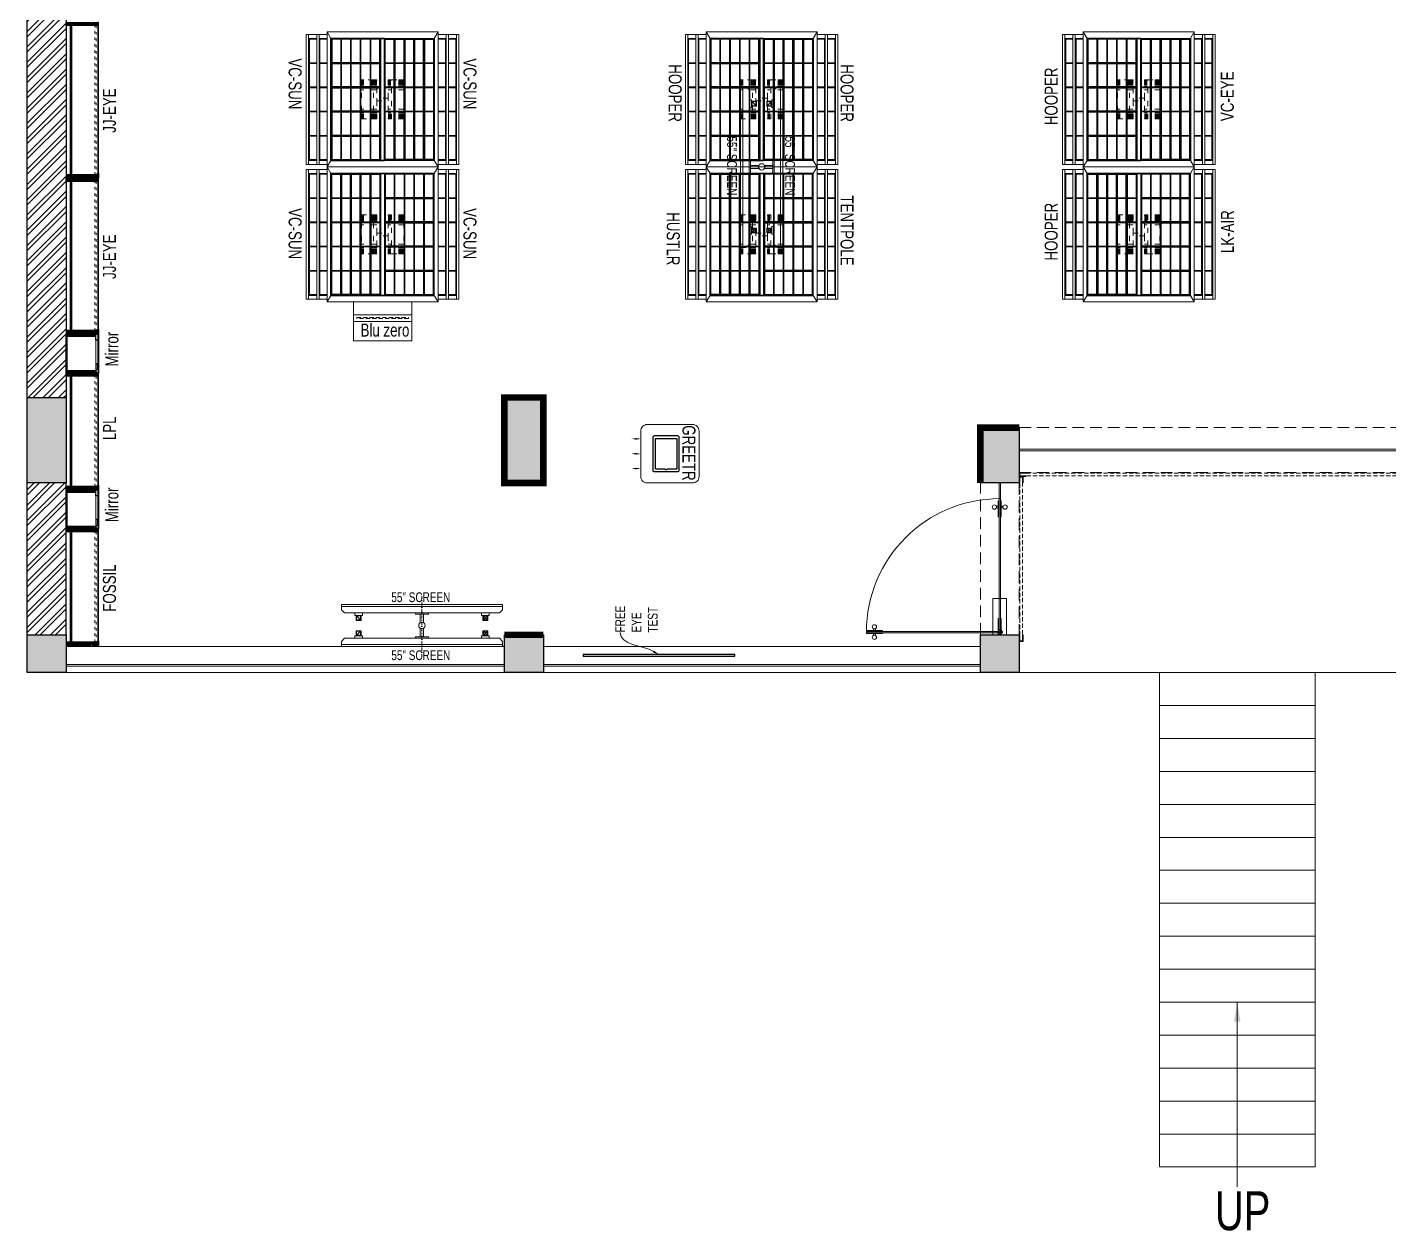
# Model space of a CAD drawing. Header units: feet. Extents: x 5230836 to 5248056, y -5286305 to -5270052.
# Drawn here: x 5230862 to 5241351, y -5286305 to -5277030 of the extents above; entities that cross this region are included whole.
import ezdxf
from ezdxf import colors
from ezdxf.entities.mleader import LeaderData, LeaderLine
from ezdxf.math import Vec2, Vec3

# ---------------------------------------------------------------- set-up
doc = ezdxf.new("R2010")
doc.units = ezdxf.units.FT
doc.header["$LTSCALE"] = 33
doc.header["$MEASUREMENT"] = 0
for name, pattern in [('a_p6_plan_L18$0$HIDDEN', [0.375, 0.25, -0.125]), ('ACAD_ISO03W100', [30, 12, -18]), ('D10_DASHED', [0.75, 0.5, -0.25]), ('DASHDOT2', [0.5, 0.25, -0.125, 0, -0.125]), ('HIDDENX2', [0.75, 0.5, -0.25])]:
    doc.linetypes.add(name, pattern=pattern)
for name, color, linetype, lineweight in [('A-Glazing', 4, 'Continuous', 20), ('A-shutter', 8, 'Continuous', 18), ('beam', 90, 'Continuous', 9), ('Glazing', 141, 'Continuous', 15), ('LENS-DIM', 252, 'Continuous', 5), ('LENS-FURNITURE', 13, 'Continuous', 9), ('LENS-TEXT', 31, 'Continuous', 5), ('LENS_DIMENSION', 193, 'Continuous', 0), ('LENS_TEXT', 31, 'Continuous', 5), ('LK-EQPMT', 3, 'Continuous', 18), ('LK-FF&E FLOOR', 1, 'Continuous', 9), ('LK-FF&E WALL', 1, 'Continuous', 9), ('LK-IT', 3, 'Continuous', 18), ('LK-MIRROR', 133, 'Continuous', 13), ('LN-ELEVATION-1', 81, 'Continuous', 25), ('LN-ELEVATION-2', 103, 'Continuous', 20), ('LN-ELEVATION-3', 125, 'Continuous', 18), ('LN-ELEVATION-4', 145, 'Continuous', 13), ('LN-ELEVATION-5', 167, 'Continuous', 5), ('LN-HATCH', 251, 'Continuous', 0), ('PLANO-TXT', 252, 'Continuous', 5), ('rolling shutter', 1, 'Continuous', 5), ('Steps', 4, 'Continuous', 9)]:
    doc.layers.add(name, color=color, linetype=linetype, lineweight=lineweight)
doc.layers.add('A-WALL', color=1, linetype='Continuous')
doc.layers.add('column', color=10, linetype='Continuous')
doc.styles.add('LK TXT', font='GILC____.TTF', dxfattribs={"height": 100})
doc.styles.get("Standard").update_dxf_attribs({"font": 'GILC____.TTF'})
doc.dimstyles.new('100MM', dxfattribs={"dimtxt": 100, "dimasz": 50, "dimexe": 65, "dimexo": 65, "dimtad": 1, "dimdec": 0, "dimtxsty": 'Standard', "dimblk": 'OBLIQUE', "dimcen": 2.5, "dimdle": 65, "dimclrd": 256, "dimclre": 256, "dimclrt": 1, "dimadec": 0, "dimazin": 0, "dimtfac": 1, "dimtdec": 0, "dimtmove": 1, "dimatfit": 3, "dimfxl": 1, "dimlwd": -1, "dimlwe": -1, "dimarcsym": 0})
pattern_1 = [(45, (4208834.247, 1706614.74), (-4.4901280605, 4.4901280605), [])]
pattern_2 = [(45, (4209134.247, 1706614.74), (-4.4901280605, 4.4901280605), [])]

# ---------------------------------------------------------------- blocks, each defined once
blk = doc.blocks.new('*U44')
at = {"layer": 'A-shutter', "color": 5, "ltscale": 10}
for points in [[(41040769, -1561539), (41040769, -1561544), (41040724, -1561544), (41040724, -1561564), (41040769, -1561564), (41040769, -1561569), (41040719, -1561569), (41040719, -1561539)], [(41044077, -1561539), (41044077, -1561544), (41044122, -1561544), (41044122, -1561564), (41044077, -1561564), (41044077, -1561569), (41044127, -1561569), (41044127, -1561539)]]:
    blk.add_lwpolyline(points, close=True, dxfattribs=at)
at = {"layer": 'A-shutter', "color": 5, "linetype": 'HIDDENX2', "ltscale": 2}
blk.add_lwpolyline([(41040724, -1561544), (41040724, -1561564), (41044122, -1561564), (41044122, -1561544)], close=True, dxfattribs=at)
blk = doc.blocks.new('_Oblique')
at = {"color": 0, "lineweight": -2}
blk.add_line((-0.5, -0.5), (0.5, 0.5), dxfattribs=at)
blk = doc.blocks.new('*U45')
at = {"layer": 'A-shutter', "color": 5, "ltscale": 10}
for points in [[(41040769, -1561539), (41040769, -1561544), (41040724, -1561544), (41040724, -1561564), (41040769, -1561564), (41040769, -1561569), (41040719, -1561569), (41040719, -1561539)], [(41041940, -1561539), (41041940, -1561544), (41041985, -1561544), (41041985, -1561564), (41041940, -1561564), (41041940, -1561569), (41041990, -1561569), (41041990, -1561539)]]:
    blk.add_lwpolyline(points, close=True, dxfattribs=at)
at = {"layer": 'A-shutter', "color": 5, "linetype": 'HIDDENX2', "ltscale": 2}
blk.add_lwpolyline([(41040724, -1561544), (41040724, -1561564), (41041985, -1561564), (41041985, -1561544)], close=True, dxfattribs=at)
blk = doc.blocks.new('Entrance Door')
at = {"layer": 'Glazing', "ltscale": 111}
blk.add_hatch(color=256, dxfattribs=at).paths.add_polyline_path([(18, -35), (18, -1235), (30, -1235), (30, -35)])
at = {"layer": 'Glazing'}
for p, q in [((30, -54), (18, -66)), ((1118, -31), (1118, -54)), ((1118, -89), (1118, -66)), ((1133, -31), (1133, -54)), ((1133, -89), (1133, -66))]:
    blk.add_line(p, q, dxfattribs=at)
at = {"layer": 'Glazing', "ltscale": 44}
for p, q in [((-5, -1156), (18, -1156)), ((-5, -1171), (18, -1171)), ((53, -1156), (30, -1156)), ((53, -1171), (30, -1171))]:
    blk.add_line(p, q, dxfattribs=at)
at = {"layer": 'Glazing'}
for points in [[(320, -120), (0, -120), (0, 0), (320, 0)], [(0, -54), (142, -54), (142, -47), (0, -47)], [(0, -66), (142, -66), (142, -74), (0, -74)], [(1181, -54), (1038, -54), (1038, -47), (1181, -47)], [(1181, -66), (1038, -66), (1038, -74), (1181, -74)]]:
    blk.add_lwpolyline(points, close=True, dxfattribs=at)
at = {"layer": 'Glazing', "ltscale": 222}
blk.add_lwpolyline([(-2, -66), (1199, -66), (1199, -54), (-2, -54)], close=True, dxfattribs=at)
at = {"layer": 'Glazing', "ltscale": 111}
blk.add_lwpolyline([(18, -35), (18, -1235), (30, -1235), (30, -35)], close=True, dxfattribs=at)
at = {"layer": 'Glazing', "ltscale": 44}
for points in [[(18, -1093), (18, -1235), (10, -1235), (10, -1093)], [(30, -1093), (30, -1235), (37, -1235), (37, -1093)]]:
    blk.add_lwpolyline(points, close=True, dxfattribs=at)
at = {"layer": 'Glazing'}
for centre, radius in [((1125, -14), 19), ((24, -59), 19.8), ((1125, -107), 19)]:
    blk.add_circle(centre, radius, dxfattribs=at)
at = {"layer": 'Glazing', "ltscale": 44}
for centre in [(-22, -1164), (70, -1164)]:
    blk.add_circle(centre, 19, dxfattribs=at)
at = {"layer": 'Glazing', "ltscale": 222}
blk.add_arc((24, -60), 1175, 270, 359.9996, dxfattribs=at)
blk = doc.blocks.new('MIRROR')
at = {"layer": 'LN-HATCH', "ltscale": 0.5}
h = blk.add_hatch(dxfattribs=at)
h.set_pattern_fill('ANSI31', color=256, scale=2)
h.set_pattern_definition([(45, (4060433.7416, 1708720.787), (-4.4901280605, 4.4901280605), [])])
h.paths.add_polyline_path([(213, 101), (231, 101), (231, -128), (213, -128)])
h.paths.add_polyline_path([(231, 95), (495, 95), (495, 101), (231, 101)])
h.paths.add_polyline_path([(513, 101), (495, 101), (495, -128), (513, -128)])
at = {"layer": 'Defpoints'}
blk.add_lwpolyline([(513, 101), (213, 101), (213, -149), (513, -149)], close=True, dxfattribs=at)
at = {"layer": 'LN-ELEVATION-1'}
for points in [[(213, 101), (231, 101), (231, -128), (213, -128)], [(231, 95), (495, 95), (495, 101), (231, 101)], [(513, 101), (495, 101), (495, -128), (513, -128)], [(260, -142), (260, -128), (215, -128), (215, -149), (224, -149), (224, -147), (216, -147), (216, -142)], [(443, -142), (443, -128), (488, -128), (488, -149), (479, -149), (479, -147), (486, -147), (486, -142)], [(505, -149), (505, -147), (509, -147), (509, -129), (488, -129), (488, -128), (511, -128), (511, -149)]]:
    blk.add_lwpolyline(points, close=True, dxfattribs=at)
at = {"layer": 'LN-ELEVATION-2', "color": 4, "lineweight": 0}
blk.add_lwpolyline([(216, -142), (486, -142), (486, -147), (216, -147)], close=True, dxfattribs=at)
at = {"layer": 'LN-ELEVATION-2'}
blk.add_lwpolyline([(260, -142), (443, -142), (443, -128), (260, -128)], close=True, dxfattribs=at)
at = {"layer": 'LN-ELEVATION-4', "ltscale": 0.5}
blk.add_line((479, -149), (224, -149), dxfattribs=at)
blk = doc.blocks.new('GREETR 450x450')
at = {"layer": 'LN-ELEVATION-1', "linetype": 'ByBlock', "lineweight": -2}
for p, q in [((481, 340), (461, 340)), ((481, 225), (461, 225)), ((481, 110), (461, 110))]:
    blk.add_line(p, q, dxfattribs=at)
at = {"layer": 'LN-ELEVATION-1'}
for points in [[(356, 98), (356, 352, 0.414214), (346, 362), (164, 362, 0.414214), (154, 352), (154, 98, 0.414214), (164, 88), (346, 88, 0.414214)], [(264, 343), (336, 343), (336, 108), (172, 108), (172, 343), (245, 343, 0.327538), (247, 344, -0.733799), (262, 344, 0.327538)]]:
    blk.add_lwpolyline(points, format="xyb", close=True, dxfattribs=at)
at = {"layer": 'LN-ELEVATION-1', "linetype": 'ByBlock', "lineweight": -2}
for points in [[(481, 346), (481, 333), (521, 340)], [(481, 232), (481, 218), (521, 225)], [(481, 117), (481, 104), (521, 110)]]:
    blk.add_solid(points, dxfattribs=at)
at = {"layer": 'LN-ELEVATION-2'}
blk.add_lwpolyline([(50, 0), (400, 0, 0.414214), (450, 50), (450, 400, 0.414214), (400, 450), (50, 450, 0.414214), (0, 400), (0, 50, 0.414214)], format="xyb", close=True, dxfattribs=at)
at = {"layer": 'LENS-TEXT', "color": 0, "linetype": 'Continuous', "ltscale": 3, "insert": (79, 219), "char_height": 100, "attachment_point": 5, "rotation": 90, "style": 'LK TXT'}
blk.add_mtext_dynamic_manual_height_columns('GREETR', width=353.06, gutter_width=0.5, heights=[0], dxfattribs=at)
blk = doc.blocks.new('ffgd')
at = {"layer": 'LN-ELEVATION-4', "linetype": 'ACAD_ISO03W100', "ltscale": 0.1}
blk.add_lwpolyline([(0, 47), (0, -41), (-20, -41), (-20, 47)], close=True, dxfattribs=at)
at = {"layer": 'LN-ELEVATION-5', "linetype": 'ACAD_ISO03W100', "ltscale": 0.1}
for p, q in [((-160, 166), (-160, 47)), ((-160, 166), (-160, 47)), ((-159, 166), (-159, 47)), ((-159, 166), (-159, 47)), ((-158, 166), (-158, 47)), ((-158, 166), (-158, 47)), ((-157, 166), (-157, 47)), ((-156, 166), (-156, 47)), ((-154, 166), (-154, 47)), ((-151, 166), (-151, 47)), ((-146, 166), (-146, 47)), ((-141, 166), (-141, 47)), ((-135, 166), (-135, 47)), ((-128, 166), (-128, 47)), ((-120, 166), (-120, 47)), ((-111, 166), (-111, 47)), ((-102, 166), (-102, 47)), ((-85, 166), (-85, 47)), ((65, 166), (65, 47)), ((82, 166), (82, 47)), ((91, 166), (91, 47)), ((100, 166), (100, 47)), ((108, 166), (108, 47)), ((115, 166), (115, 47)), ((121, 166), (121, 47)), ((126, 166), (126, 47)), ((131, 166), (131, 47)), ((134, 166), (134, 47)), ((136, 166), (136, 47)), ((137, 166), (137, 47)), ((138, 166), (138, 47)), ((138, 166), (138, 47)), ((139, 166), (139, 47)), ((139, 166), (139, 47)), ((140, 166), (140, 47)), ((140, 166), (140, 47)), ((-160, -41), (-160, -160)), ((-160, -41), (-160, -160)), ((-159, -41), (-159, -160)), ((-159, -41), (-159, -160)), ((-158, -41), (-158, -160)), ((-158, -41), (-158, -160)), ((-157, -41), (-157, -160)), ((-156, -41), (-156, -160)), ((-154, -41), (-154, -160)), ((-151, -41), (-151, -160)), ((-146, -41), (-146, -160)), ((-141, -41), (-141, -160)), ((-135, -41), (-135, -160)), ((-128, -41), (-128, -160)), ((-120, -41), (-120, -160)), ((-111, -41), (-111, -160)), ((-102, -41), (-102, -160)), ((-85, -41), (-85, -160)), ((65, -41), (65, -160)), ((82, -41), (82, -160)), ((91, -41), (91, -160)), ((100, -41), (100, -160)), ((108, -41), (108, -160)), ((115, -41), (115, -160)), ((121, -41), (121, -160)), ((126, -41), (126, -160)), ((131, -41), (131, -160)), ((134, -41), (134, -160)), ((136, -41), (136, -160)), ((137, -41), (137, -160)), ((138, -41), (138, -160)), ((138, -41), (138, -160)), ((139, -41), (139, -160)), ((139, -41), (139, -160)), ((140, -41), (140, -160)), ((140, -41), (140, -160))]:
    blk.add_line(p, q, dxfattribs=at)
for points in [[(140, 73), (140, 166), (-160, 166), (-160, 73)], [(140, -67), (140, -160), (-160, -160), (-160, -67)]]:
    blk.add_lwpolyline(points, dxfattribs=at)
for points in [[(140, 73), (140, 47), (-160, 47), (-160, 73)], [(140, -41), (140, -67), (-160, -67), (-160, -41)]]:
    blk.add_lwpolyline(points, close=True, dxfattribs=at)
blk = doc.blocks.new('EURO 1040 x 1175')
at = {"layer": 'LN-ELEVATION-1'}
for points in [[(-470, -327), (470, -327), (470, 468), (-470, 468)], [(-470, 85), (470, 85), (470, 468), (-470, 468)], [(-283, 85), (-277, 85), (-277, 468), (-283, 468)], [(-96, 85), (-90, 85), (-90, 468), (-96, 468)], [(90, 85), (96, 85), (96, 468), (90, 468)], [(277, 85), (283, 85), (283, 468), (277, 468)], [(-470, 387), (-283, 387), (-283, 393), (-470, 393)], [(-470, 311), (-283, 311), (-283, 317), (-470, 317)], [(-277, 387), (-96, 387), (-96, 393), (-277, 393)], [(-277, 311), (-96, 311), (-96, 317), (-277, 317)], [(-90, 387), (90, 387), (90, 393), (-90, 393)], [(-90, 311), (90, 311), (90, 317), (-90, 317)], [(96, 387), (277, 387), (277, 393), (96, 393)], [(96, 311), (277, 311), (277, 317), (96, 317)], [(283, 387), (470, 387), (470, 393), (283, 393)], [(283, 311), (470, 311), (470, 317), (283, 317)], [(-470, 236), (-283, 236), (-283, 242), (-470, 242)], [(-277, 236), (-96, 236), (-96, 242), (-277, 242)], [(-90, 236), (90, 236), (90, 242), (-90, 242)], [(96, 236), (277, 236), (277, 242), (96, 242)], [(283, 236), (470, 236), (470, 242), (283, 242)], [(-470, 160), (-283, 160), (-283, 166), (-470, 166)], [(-277, 160), (-96, 160), (-96, 166), (-277, 166)], [(-90, 160), (90, 160), (90, 166), (-90, 166)], [(96, 160), (277, 160), (277, 166), (96, 166)], [(283, 160), (470, 160), (470, 166), (283, 166)], [(-470, 85), (470, 85), (470, 55), (-470, 55)], [(-470, 55), (470, 55), (470, -327), (-470, -327)], [(-283, 55), (-277, 55), (-277, -327), (-283, -327)], [(-96, 55), (-90, 55), (-90, -327), (-96, -327)], [(90, 55), (96, 55), (96, -327), (90, -327)], [(277, 55), (283, 55), (283, -327), (277, -327)], [(-470, -20), (-283, -20), (-283, -26), (-470, -26)], [(-470, -96), (-283, -96), (-283, -102), (-470, -102)], [(-277, -20), (-96, -20), (-96, -26), (-277, -26)], [(-277, -96), (-96, -96), (-96, -102), (-277, -102)], [(-90, -20), (90, -20), (90, -26), (-90, -26)], [(-90, -96), (90, -96), (90, -102), (-90, -102)], [(96, -20), (277, -20), (277, -26), (96, -26)], [(96, -96), (277, -96), (277, -102), (96, -102)], [(283, -20), (470, -20), (470, -26), (283, -26)], [(283, -96), (470, -96), (470, -102), (283, -102)], [(-470, -171), (-283, -171), (-283, -177), (-470, -177)], [(-277, -171), (-96, -171), (-96, -177), (-277, -177)], [(-90, -171), (90, -171), (90, -177), (-90, -177)], [(96, -171), (277, -171), (277, -177), (96, -177)], [(283, -171), (470, -171), (470, -177), (283, -177)], [(-470, -246), (-283, -246), (-283, -252), (-470, -252)], [(-277, -246), (-96, -246), (-96, -252), (-277, -252)], [(-90, -246), (90, -246), (90, -252), (-90, -252)], [(96, -246), (277, -246), (277, -252), (96, -252)], [(283, -246), (470, -246), (470, -252), (283, -252)]]:
    blk.add_lwpolyline(points, close=True, dxfattribs=at)
for points in [[(-283, 462), (-464, 462), (-464, 317)], [(-96, 462), (-277, 462)], [(90, 462), (-90, 462)], [(277, 462), (96, 462)], [(464, 317), (464, 462), (283, 462)], [(-464, 311), (-464, 242)], [(-464, 236), (-464, 166)], [(464, 242), (464, 311)], [(464, 166), (464, 236)], [(-464, 160), (-464, 91), (-283, 91)], [(283, 91), (464, 91), (464, 160)], [(-464, -20), (-464, 49), (-283, 49)], [(-277, 91), (-96, 91)], [(-277, 49), (-96, 49)], [(-90, 91), (90, 91)], [(-90, 49), (90, 49)], [(96, 91), (277, 91)], [(96, 49), (277, 49)], [(283, 49), (464, 49), (464, -20)], [(-464, -96), (-464, -26)], [(-464, -171), (-464, -102)], [(464, -26), (464, -96)], [(464, -102), (464, -171)], [(-283, -321), (-464, -321), (-464, -177)], [(464, -177), (464, -321), (283, -321)], [(-96, -321), (-277, -321)], [(90, -321), (-90, -321)], [(277, -321), (96, -321)]]:
    blk.add_lwpolyline(points, dxfattribs=at)
at = {"layer": 'LN-ELEVATION-2'}
blk.add_lwpolyline([(-520, -357), (520, -357), (520, 498), (-520, 498)], close=True, dxfattribs=at)
for points in [[(-470, 468), (-520, 498)], [(470, 468), (520, 498)], [(-470, -327), (-520, -357)], [(470, -327), (520, -357)]]:
    blk.add_lwpolyline(points, dxfattribs=at)
at = {"layer": 'LN-ELEVATION-3'}
for points in [[(-500, 560), (500, 560), (500, 578), (-500, 578)], [(-500, 498), (-470, 498), (-470, 560), (-500, 560)], [(470, 498), (500, 498), (500, 560), (470, 560)], [(-500, -357), (-470, -357), (-470, -419), (-500, -419)], [(-500, -419), (500, -419), (500, -437), (-500, -437)], [(470, -357), (500, -357), (500, -419), (470, -419)]]:
    blk.add_lwpolyline(points, close=True, dxfattribs=at)
at = {"layer": 'LN-ELEVATION-4'}
for points in [[(-500, 640), (500, 640), (500, 658), (-500, 658)], [(-500, 578), (-470, 578), (-470, 640), (-500, 640)], [(470, 578), (500, 578), (500, 640), (470, 640)], [(-470, 498), (-464, 498), (-464, 560), (-470, 560)], [(-464, 554), (-283, 554), (-283, 560), (-464, 560)], [(-283, 498), (-277, 498), (-277, 560), (-283, 560)], [(-277, 554), (-96, 554), (-96, 560), (-277, 560)], [(-96, 498), (-90, 498), (-90, 560), (-96, 560)], [(-90, 554), (90, 554), (90, 560), (-90, 560)], [(90, 498), (96, 498), (96, 560), (90, 560)], [(96, 554), (277, 554), (277, 560), (96, 560)], [(277, 498), (283, 498), (283, 560), (277, 560)], [(283, 554), (464, 554), (464, 560), (283, 560)], [(464, 498), (470, 498), (470, 560), (464, 560)], [(-470, -357), (-464, -357), (-464, -419), (-470, -419)], [(-464, -413), (-283, -413), (-283, -419), (-464, -419)], [(-283, -357), (-277, -357), (-277, -419), (-283, -419)], [(-277, -413), (-96, -413), (-96, -419), (-277, -419)], [(-96, -357), (-90, -357), (-90, -419), (-96, -419)], [(-90, -413), (90, -413), (90, -419), (-90, -419)], [(90, -357), (96, -357), (96, -419), (90, -419)], [(96, -413), (277, -413), (277, -419), (96, -419)], [(277, -357), (283, -357), (283, -419), (277, -419)], [(283, -413), (464, -413), (464, -419), (283, -419)], [(464, -357), (470, -357), (470, -419), (464, -419)], [(-500, -437), (-470, -437), (-470, -499), (-500, -499)], [(-500, -499), (500, -499), (500, -517), (-500, -517)], [(470, -437), (500, -437), (500, -499), (470, -499)]]:
    blk.add_lwpolyline(points, close=True, dxfattribs=at)
at = {"layer": 'LN-ELEVATION-5'}
for points in [[(-470, 578), (-464, 578), (-464, 640), (-470, 640)], [(-464, 634), (-283, 634), (-283, 640), (-464, 640)], [(-283, 578), (-277, 578), (-277, 640), (-283, 640)], [(-277, 634), (-96, 634), (-96, 640), (-277, 640)], [(-96, 578), (-90, 578), (-90, 640), (-96, 640)], [(-90, 634), (90, 634), (90, 640), (-90, 640)], [(90, 578), (96, 578), (96, 640), (90, 640)], [(96, 634), (277, 634), (277, 640), (96, 640)], [(277, 578), (283, 578), (283, 640), (277, 640)], [(283, 634), (464, 634), (464, 640), (283, 640)], [(464, 578), (470, 578), (470, 640), (464, 640)], [(-470, -437), (-464, -437), (-464, -499), (-470, -499)], [(-464, -493), (-283, -493), (-283, -499), (-464, -499)], [(-283, -437), (-277, -437), (-277, -499), (-283, -499)], [(-277, -493), (-96, -493), (-96, -499), (-277, -499)], [(-96, -437), (-90, -437), (-90, -499), (-96, -499)], [(-90, -493), (90, -493), (90, -499), (-90, -499)], [(90, -437), (96, -437), (96, -499), (90, -499)], [(96, -493), (277, -493), (277, -499), (96, -499)], [(277, -437), (283, -437), (283, -499), (277, -499)], [(283, -493), (464, -493), (464, -499), (283, -499)], [(464, -437), (470, -437), (470, -499), (464, -499)]]:
    blk.add_lwpolyline(points, close=True, dxfattribs=at)
at = {"layer": 'LENS-DIM'}
blk.add_blockref('ffgd', (10, 67), dxfattribs=at)
blk = doc.blocks.new('JJ SH 900')
at = {"layer": 'LN-HATCH', "ltscale": 0.5}
h = blk.add_hatch(dxfattribs=at)
h.set_pattern_fill('ANSI31', color=256, scale=50)
h.paths.add_polyline_path([(-912, 0), (-912, -190), (-906, -190), (-906, -200), (-912, -200), (-912, -244), (-887, -244), (-887, 0)])
h = blk.add_hatch(dxfattribs=at)
h.set_pattern_fill('ANSI31', color=256, scale=2)
h.set_pattern_definition(pattern_1)
h.paths.add_polyline_path([(-12, 0), (-12, -190), (-18, -190), (-18, -200), (-12, -200), (-12, -244), (-37, -244), (-37, 0)])
h = blk.add_hatch(dxfattribs=at)
h.set_pattern_fill('ANSI31', color=256, scale=2)
h.set_pattern_definition(pattern_2)
h.paths.add_polyline_path([(-37, -40), (-887, -40), (-887, -34), (-37, -34)])
h = blk.add_hatch(dxfattribs=at)
h.set_pattern_fill('ANSI31', color=256, scale=2)
h.set_pattern_definition(pattern_2)
h.paths.add_polyline_path([(-877, -244), (-877, -250), (-912, -250), (-912, -244)])
h = blk.add_hatch(dxfattribs=at)
h.set_pattern_fill('ANSI31', color=256, scale=2)
h.set_pattern_definition(pattern_1)
h.paths.add_polyline_path([(-47, -244), (-47, -250), (-12, -250), (-12, -244)])
at = {"layer": 'LN-ELEVATION-1', "ltscale": 0.5}
for points in [[(-912, 0), (-912, -190), (-906, -190), (-906, -200), (-912, -200), (-912, -244), (-887, -244), (-887, 0)], [(-12, 0), (-12, -190), (-18, -190), (-18, -200), (-12, -200), (-12, -244), (-37, -244), (-37, 0)], [(-37, -40), (-887, -40), (-887, -34), (-37, -34)], [(-877, -244), (-877, -250), (-912, -250), (-912, -244)], [(-47, -244), (-47, -250), (-12, -250), (-12, -244)]]:
    blk.add_lwpolyline(points, close=True, dxfattribs=at)
at = {"layer": 'LN-ELEVATION-3', "ltscale": 0.5}
for p, q in [((-887, 0), (-37, 0)), ((-877, -244), (-47, -244)), ((-47, -250), (-877, -250))]:
    blk.add_line(p, q, dxfattribs=at)
at = {"layer": 'LN-ELEVATION-4', "linetype": 'ACAD_ISO03W100', "ltscale": 0.05}
blk.add_lwpolyline([(-887, -220), (-37, -220), (-37, -232), (-887, -232)], close=True, dxfattribs=at)
blk = doc.blocks.new('JJ SH 1200')
at = {"layer": 'LN-HATCH', "ltscale": 0.5}
h = blk.add_hatch(dxfattribs=at)
h.set_pattern_fill('ANSI31', color=256, scale=2)
h.set_pattern_definition([(45, (4097187.331, 1708800.267), (-4.4901280605, 4.4901280605), [])])
h.paths.add_polyline_path([(792, 220), (792, 30), (786, 30), (786, 20), (792, 20), (792, -24), (767, -24), (767, 220)])
h.paths.add_polyline_path([(-383, 180), (767, 180), (767, 186), (-383, 186)])
h.paths.add_polyline_path([(757, -24), (757, -30), (792, -30), (792, -24)])
h.paths.add_polyline_path([(-408, 220), (-408, 30), (-402, 30), (-402, 20), (-408, 20), (-408, -24), (-383, -24), (-383, 220)])
h.paths.add_polyline_path([(-373, -24), (-373, -30), (-408, -30), (-408, -24)])
at = {"layer": 'LN-ELEVATION-1', "ltscale": 0.5}
for points in [[(-408, 220), (-408, 30), (-402, 30), (-402, 20), (-408, 20), (-408, -24), (-383, -24), (-383, 220)], [(792, 220), (792, 30), (786, 30), (786, 20), (792, 20), (792, -24), (767, -24), (767, 220)], [(-383, 180), (767, 180), (767, 186), (-383, 186)], [(-373, -24), (-373, -30), (-408, -30), (-408, -24)], [(757, -24), (757, -30), (792, -30), (792, -24)]]:
    blk.add_lwpolyline(points, close=True, dxfattribs=at)
at = {"layer": 'LN-ELEVATION-3', "ltscale": 0.5}
for p, q in [((767, 220), (-383, 220)), ((757, -24), (-373, -24)), ((-373, -30), (757, -30))]:
    blk.add_line(p, q, dxfattribs=at)
at = {"layer": 'LN-ELEVATION-4', "linetype": 'ACAD_ISO03W100', "ltscale": 0.05}
blk.add_lwpolyline([(767, 0), (-383, 0), (-383, -12), (767, -12)], close=True, dxfattribs=at)
blk = doc.blocks.new('55INCH')
at = {"layer": 'LK-EQPMT', "ltscale": 12}
for p, q in [((2111559, 1135690), (2111583, 1135690)), ((2111583, 1135690), (2111608, 1135666)), ((2111608, 1134474), (2111608, 1135666)), ((2111608, 1135588), (2111627, 1135588)), ((2111627, 1135588), (2111627, 1135529)), ((2111627, 1135529), (2111608, 1135529)), ((2111627, 1134611), (2111608, 1134611)), ((2111608, 1134552), (2111627, 1134552)), ((2111627, 1134611), (2111627, 1134552)), ((2111559, 1134449), (2111583, 1134449)), ((2111583, 1134449), (2111608, 1134474))]:
    blk.add_line(p, q, dxfattribs=at)
at = {"layer": 'LK-EQPMT'}
for p, q in [((2111662, 1135543), (2111631, 1135574)), ((2111662, 1135574), (2111631, 1135543)), ((2111662, 1134597), (2111631, 1134566))]:
    blk.add_line(p, q, dxfattribs=at)
at = {"layer": 'LK-EQPMT', "ltscale": 12}
blk.add_lwpolyline([(2111543, 1135690), (2111559, 1135690), (2111559, 1134449), (2111543, 1134449)], close=True, dxfattribs=at)
at = {"layer": 'LK-EQPMT'}
for points in [[(2111627, 1135578), (2111627, 1135540), (2111665, 1135540), (2111665, 1135578)], [(2111631, 1135574), (2111631, 1135543), (2111662, 1135543), (2111662, 1135574)], [(2111627, 1134563), (2111627, 1134601), (2111665, 1134601), (2111665, 1134563)], [(2111631, 1134566), (2111631, 1134597), (2111662, 1134597), (2111662, 1134566)]]:
    blk.add_lwpolyline(points, close=True, dxfattribs=at)
blk = doc.blocks.new('BLUE ZERO')
at = {"layer": 'LENS-FURNITURE', "ltscale": 0.5}
for points in [[(86207, 120883), (86207, 120433), (85907, 120433), (85907, 120883)], [(86107, 120883), (86107, 120433), (86057, 120433), (86057, 120883)]]:
    blk.add_lwpolyline(points, close=True, dxfattribs=at)
at = {"layer": 'LENS-FURNITURE', "linetype": 'D10_DASHED', "ltscale": 2}
blk.add_lwpolyline([(86086, 120858), (86086, 120458), (86078, 120458), (86078, 120858)], close=True, dxfattribs=at)
blk = doc.blocks.new('A$C9f357b42')
at = {"layer": 'column'}
h = blk.add_hatch(color=8, dxfattribs=at)
h.dxf.hatch_style = 1
h.paths.add_polyline_path([(-17193, -5429), (-17193, -6087), (-16893, -6087), (-16893, -5429)])
h.paths.add_polyline_path([(-17193, -7258), (-17193, -7548), (-16893, -7548), (-16893, -7258)])
h.paths.add_polyline_path([(-13517, -7258), (-13517, -7548), (-13217, -7548), (-13217, -7258)])
h.paths.add_polyline_path([(-13517, -5429), (-13517, -6087), (-13217, -6087), (-13217, -6014), (-13217, -5429)])
h.paths.add_polyline_path([(-13798, -1383), (-13798, -1683), (-12937, -1683), (-12937, -1383)])
h.paths.add_polyline_path([(-9976, -1383), (-9976, -1683), (-9550, -1683), (-9550, -1383)])
h.paths.add_polyline_path([(-9850, -5661), (-9850, -6087), (-9550, -6087), (-9550, -5661)])
h.paths.add_polyline_path([(-9850, -7258), (-9850, -7548), (-9550, -7548), (-9550, -7258)])
h.paths.add_polyline_path([(-6192, -7258), (-6192, -7558), (-5892, -7558), (-5892, -7258), (-5973, -7258), (-6090, -7258)])
at = {"layer": 'LN-HATCH'}
h = blk.add_hatch(dxfattribs=at)
h.set_pattern_fill('ANSI32', color=256, scale=222)
h.set_pattern_definition([(45, (-2874879.74, 5452752.58), (-58.8666395, 58.8666395), []), (45, (-2874840.5, 5452752.58), (-58.8666395, 58.8666395), [])])
h.paths.add_polyline_path([(-16893, 2402), (-17193, 2402), (-17193, -5429), (-16893, -5429)])
h.paths.add_polyline_path([(-17193, -7258), (-16893, -7258), (-16893, -6087), (-17193, -6087)])
at = {"layer": 'A-Glazing'}
for points in [[(-16893, -7498), (-13517, -7498), (-13517, -7486), (-16893, -7486)], [(-9850, -7498), (-13217, -7498), (-13217, -7486), (-9850, -7486)]]:
    blk.add_lwpolyline(points, close=True, dxfattribs=at)
at = {"layer": 'A-WALL'}
for p, q in [((-17193, -5429), (-17193, 2402)), ((-16893, 2402), (-16893, -5429)), ((-17193, -7258), (-17193, -6087)), ((-16893, -7258), (-16893, -6087))]:
    blk.add_line(p, q, dxfattribs=at)
at = {"layer": 'beam', "linetype": 'a_p6_plan_L18$0$HIDDEN', "lineweight": 5, "ltscale": 11}
for points in [[(-6192, -6007), (-9550, -6007), (-9550, -5661), (-6192, -5661)], [(-9550, -7258), (-9850, -7258), (-9850, -6087), (-9550, -6087)]]:
    blk.add_lwpolyline(points, close=True, dxfattribs=at)
at = {"layer": 'column'}
for points in [[(-17193, -6087), (-17193, -5429), (-16893, -5429), (-16893, -6087)], [(-13517, -6087), (-13517, -5429), (-13217, -5429), (-13217, -6087)], [(-9850, -6087), (-9850, -5661), (-9550, -5661), (-9550, -6087)], [(-17193, -7548), (-17193, -7258), (-16893, -7258), (-16893, -7548)], [(-13517, -7548), (-13517, -7258), (-13217, -7258), (-13217, -7548)], [(-9850, -7548), (-9850, -7258), (-9550, -7258), (-9550, -7548)]]:
    blk.add_lwpolyline(points, close=True, dxfattribs=at)
at = {"layer": 'Steps'}
for p, q in [((-9550, -7548), (-8471, -7548)), ((-8471, -7548), (-8471, -11358)), ((-8471, -7548), (-7271, -7548)), ((-7271, -7548), (-7271, -11358)), ((-6192, -7548), (-7271, -7548)), ((-8471, -7802), (-7271, -7802)), ((-8471, -8056), (-7271, -8056)), ((-8471, -8310), (-7271, -8310)), ((-8471, -8564), (-7271, -8564)), ((-8471, -8818), (-7271, -8818)), ((-8471, -9072), (-7271, -9072)), ((-8471, -9326), (-7271, -9326)), ((-8471, -9580), (-7271, -9580)), ((-8471, -9834), (-7271, -9834)), ((-8471, -10088), (-7271, -10088)), ((-8471, -10342), (-7271, -10342)), ((-8471, -10596), (-7271, -10596)), ((-8471, -10850), (-7271, -10850)), ((-8471, -11104), (-7271, -11104)), ((-8471, -11358), (-7271, -11358)), ((-8471, -11358), (-7271, -11358))]:
    blk.add_line(p, q, dxfattribs=at)
for points in [[(-16893, -7548), (-13517, -7548), (-13517, -7348), (-16893, -7348)], [(-9850, -7548), (-13217, -7548), (-13217, -7348), (-9850, -7348)]]:
    blk.add_lwpolyline(points, close=True, dxfattribs=at)
at = {"layer": 'rolling shutter', "color": 2}
blk.add_blockref('*U44', (-41050269, 1555532), dxfattribs=at)
at = {"layer": 'rolling shutter', "color": 2, "rotation": 90}
blk.add_blockref('*U45', (-1571089, -41048027), dxfattribs=at)
at = {"layer": 'Steps', "insert": (-8043, -11545), "char_height": 300, "width": 342.24, "attachment_point": 1}
blk.add_mtext('UP', dxfattribs=at)
at = {"layer": 'Steps'}
blk.add_leader([(-7871, -10088), (-7871, -11512)], dimstyle='100MM', override={"dimasz": 150, "dimgap": 0.625, "dimtad": 0}, dxfattribs=at)

msp = doc.modelspace()

# ---------------------------------------------------------------- linework, layer by layer
msp.add_lwpolyline([(5236313, -5281865), (5235145, -5281865), (5235145, -5281877), (5236313, -5281877)], close=True)
at = {"layer": 'A-Glazing'}
for points in [[(5238505, -5280283), (5241863, -5280283), (5241863, -5280295), (5238505, -5280295)], [(5238349, -5281713), (5238349, -5280542), (5238361, -5280542), (5238361, -5281713)]]:
    msp.add_lwpolyline(points, close=True, dxfattribs=at)
at = {"layer": 'LK-IT', "color": 1, "linetype": 'DASHDOT2', "ltscale": 3}
for p, q in [((5236275, -5278107), (5236764, -5278107)), ((5233903, -5281885), (5233903, -5281396))]:
    msp.add_line(p, q, dxfattribs=at)
at = {"layer": 'LK-IT'}
for points in [[(5236423, -5278157), (5236423, -5278057), (5236433, -5278057), (5236433, -5278157)], [(5236617, -5278157), (5236617, -5278057), (5236607, -5278057), (5236607, -5278157)], [(5233953, -5281543), (5233853, -5281543), (5233853, -5281553), (5233953, -5281553)], [(5233953, -5281738), (5233853, -5281738), (5233853, -5281728), (5233953, -5281728)]]:
    msp.add_lwpolyline(points, close=True, dxfattribs=at)
for points in [[(5236498, -5278120), (5236433, -5278120), (5236433, -5278095), (5236498, -5278095, 0.267949), (5236498, -5278120, -1)], [(5236542, -5278120), (5236607, -5278120), (5236607, -5278095), (5236542, -5278095, -0.267949), (5236542, -5278120, 1)], [(5233915, -5281619), (5233915, -5281553), (5233890, -5281553), (5233890, -5281619, -0.267949), (5233915, -5281619, 1)], [(5233915, -5281662), (5233915, -5281728), (5233890, -5281728), (5233890, -5281662, 0.267949), (5233915, -5281662, -1)]]:
    msp.add_lwpolyline(points, format="xyb", dxfattribs=at)
at = {"layer": 'LK-IT', "color": 1}
for centre in [(5236520, -5278107), (5233903, -5281641)]:
    msp.add_circle(centre, 25, dxfattribs=at)
at = {"layer": 'LK-MIRROR', "linetype": 'ACAD_ISO03W100', "ltscale": 0.05, "const_width": 50}
msp.add_lwpolyline([(5234538, -5280542), (5234838, -5280542), (5234838, -5279884), (5234538, -5279884)], close=True, dxfattribs=at)
for points in [[(5238205, -5280542), (5238205, -5280116), (5238505, -5280116)], [(5234838, -5281713), (5234538, -5281713)]]:
    msp.add_lwpolyline(points, dxfattribs=at)

# ---------------------------------------------------------------- block references
at = {"layer": 'A-Glazing', "xscale": -0.8748404702499005, "yscale": 0.8748404702499005, "zscale": 0.8748404702499005, "rotation": 269.9999889093193}
msp.add_blockref('Entrance Door', (5238407, -5281712), dxfattribs=at)
at = {"layer": 'LENS_DIMENSION'}
msp.add_blockref('A$C9f357b42', (5248055, -5274455), dxfattribs=at)
at = {"layer": 'LK-FF&E FLOOR', "xscale": -1, "rotation": 270}
for p in [(5233529, -5277587), (5236450, -5277587), (5239355, -5277587)]:
    msp.add_blockref('EURO 1040 x 1175', p, dxfattribs=at)
at = {"layer": 'LK-FF&E FLOOR'}
for name, p, rotation in [('EURO 1040 x 1175', (5233529, -5278627), 270), ('EURO 1040 x 1175', (5236450, -5278627), 270), ('EURO 1040 x 1175', (5239355, -5278627), 270), ('BLUE ZERO', (5354258, -5365354), 90), ('GREETR 450x450', (5236038, -5280092), 179.9999999999999)]:
    msp.add_blockref(name, p, dxfattribs=dict(at, rotation=rotation))
at = {"layer": 'LK-FF&E WALL', "xscale": -1, "rotation": 90}
for name, p in [('JJ SH 1200', (5231382, -5277401)), ('JJ SH 1200', (5231382, -5278601)), ('MIRROR', (5231263, -5279181)), ('MIRROR', (5231263, -5280381))]:
    msp.add_blockref(name, p, dxfattribs=at)
at = {"layer": 'LK-FF&E WALL', "rotation": 90}
for p in [(5231162, -5279682), (5231162, -5280882)]:
    msp.add_blockref('JJ SH 900', p, dxfattribs=at)
at = {"layer": 'LK-IT', "xscale": -1}
for p, rotation in [((3124815, -4143038), 180), ((4098833, -7393346), 270)]:
    msp.add_blockref('55INCH', p, dxfattribs=dict(at, rotation=rotation))
at = {"layer": 'LK-IT'}
for p, rotation in [((7348225, -4143038), 180), ((4098833, -3169936), 270)]:
    msp.add_blockref('55INCH', p, dxfattribs=dict(at, rotation=rotation))

# ---------------------------------------------------------------- texts
at = {"layer": 'LENS-TEXT', "color": 0, "linetype": 'Continuous', "ltscale": 3, "char_height": 75, "width": 783.96, "attachment_point": 5, "rotation": 270, "style": 'LK TXT'}
for insert in [(5236291, -5278099), (5236738, -5278099)]:
    msp.add_mtext('\\pt225;55" SCREEN', dxfattribs=dict(at, insert=insert))
at = {"layer": 'LENS-TEXT', "color": 0, "linetype": 'Continuous', "ltscale": 3, "char_height": 75, "width": 783.96, "attachment_point": 5, "style": 'LK TXT'}
for insert in [(5233894, -5281423), (5233894, -5281870)]:
    msp.add_mtext('\\pt225;55" SCREEN', dxfattribs=dict(at, insert=insert))
at = {"layer": 'LENS_TEXT', "linetype": 'Continuous', "ltscale": 3, "char_height": 100, "width": 324.47, "attachment_point": 5, "rotation": 90, "style": 'LK TXT'}
for insert in [(5231515, -5279511), (5231515, -5280711)]:
    msp.add_mtext('{\\C7;Mirror}', dxfattribs=dict(at, insert=insert))
at = {"layer": 'PLANO-TXT', "linetype": 'Continuous', "ltscale": 3, "char_height": 100, "width": 221.06, "attachment_point": 5, "style": 'LK TXT'}
for s, insert, rotation in [('VC-SUN', (5232925, -5277467), 270), ('VC-SUN', (5234272, -5277467), 270), ('HOOPER', (5235853, -5277538), 270), ('HOOPER', (5237177, -5277538), 270), ('HOOPER', (5238751, -5277563), 90), ('VC-EYE', (5240108, -5277563), 90), ('JJ-EYE', (5231496, -5277673), 90), ('TENTPOLE', (5237177, -5278597), 270), ('VC-SUN', (5232925, -5278621), 270), ('VC-SUN', (5234272, -5278621), 270), ('HOOPER', (5238751, -5278606), 90), ('LK-AIR', (5240108, -5278606), 90), ('HUSTLR', (5235838, -5278661), 270), ('JJ-EYE', (5231496, -5278799), 90), ('LPL', (5231496, -5280121), 90), ('FOSSIL', (5231496, -5281352), 90)]:
    msp.add_mtext(s, dxfattribs=dict(at, insert=insert, rotation=rotation))
at = {"layer": 'PLANO-TXT', "linetype": 'Continuous', "ltscale": 3, "insert": (5233618, -5279365), "char_height": 100, "width": 510.55, "attachment_point": 5, "style": 'LK TXT'}
msp.add_mtext('\\pt800;Blu zero', dxfattribs=at)

# ---------------------------------------------------------------- leaders
at = {"layer": 'LENS_TEXT', "color": 1, "linetype": 'Continuous', "ltscale": 3}
ml = msp.add_multileader_mtext('Standard', dxfattribs=at)
ml.set_content('{\\C256;FREE EYE TEST}', color=1)
ml.set_leader_properties(color=256, linetype='ByLayer', lineweight=-1)
ml.build(insert=Vec2(0, 0))
ml.multileader.update_dxf_attribs({"leader_type": 2, "dogleg_length": 0.36, "arrow_head_size": 50})
ctx = ml.context
ctx.base_point, ctx.char_height, ctx.arrow_head_size, ctx.landing_gap_size, ctx.plane_origin, ctx.plane_x_axis, ctx.plane_y_axis = Vec3(5235431, -5281695), 75, 50, 0.09, Vec3(5234069, -5282972), Vec3(0, 1), Vec3(-1, 0)
notes = []
notes.append((ctx, [(0, (1, 1, 0), (5235431, -5281695), (0, 1), 0.36, [(1, [(5235729, -5281865)], 0, [])])]))
ctx.mtext.insert, ctx.mtext.text_direction, ctx.mtext.rotation, ctx.mtext.width, ctx.mtext.flow_direction = Vec3(5235393, -5281694), Vec3(0, 1), 1.570796, 354.24, 5
for ctx, leaders in notes:
    for number, flags, end, landing, length, lines in leaders:
        leader = LeaderData()
        leader.index, (leader.has_last_leader_line, leader.has_dogleg_vector, leader.attachment_direction) = number, flags
        leader.last_leader_point, leader.dogleg_vector, leader.dogleg_length = Vec3(end), Vec3(landing), length
        for number, points, colour, breaks in lines:
            line = LeaderLine()
            line.index, line.vertices, line.color, line.breaks = number, Vec3.list(points), colors.encode_raw_color(colour), breaks
            leader.lines.append(line)
        ctx.leaders.append(leader)

doc.saveas('drawing.dxf')
